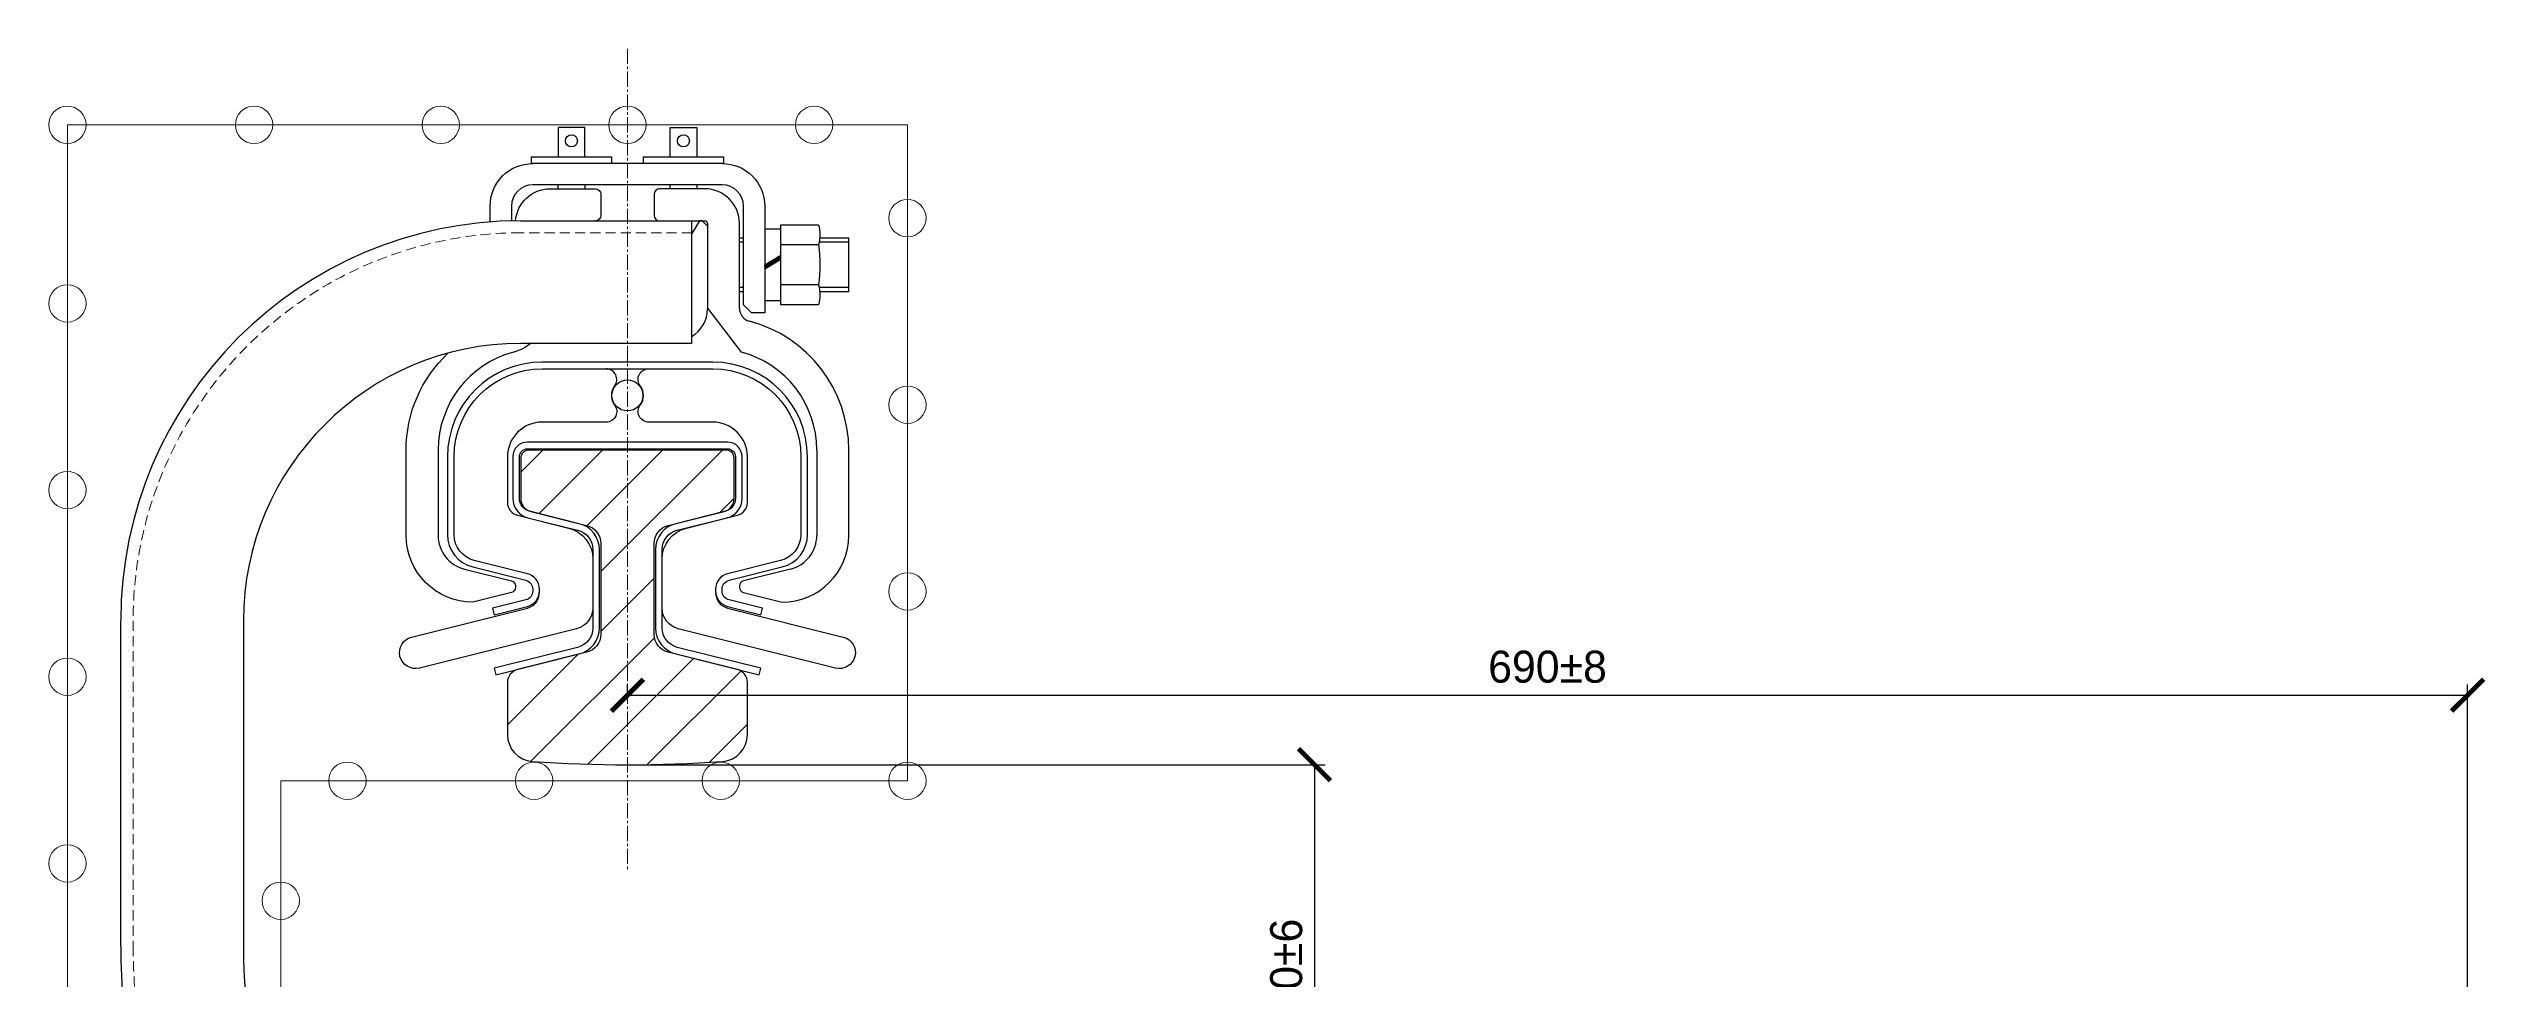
# Model space of a CAD drawing. Header units: millimetres. Extents: x 4132 to 13761, y 958 to 2510.
# Drawn here: x 10945 to 11859, y 1817 to 2166 of the extents above; entities that cross this region are included whole.
import ezdxf

# ---------------------------------------------------------------- set-up
doc = ezdxf.new("R2010")
doc.units = ezdxf.units.MM
doc.header["$LTSCALE"] = 0.3
doc.linetypes.add('CENTER2', pattern=[28.575, 19.05, -3.175, 3.175, -3.175])
doc.linetypes.add('DASHED', pattern=[19.05, 12.7, -6.35])
doc.layers.get('0').update_dxf_attribs({"lineweight": 20})
doc.layers.add('ВСП_Сплошная_толстая', color=90, linetype='Continuous', lineweight=30)
doc.layers.add('ВСП_Сплошная_тонкая', color=7, linetype='Continuous', lineweight=20)
doc.styles.add('mpp', font='mipgost.shx')
doc.dimstyles.new('Аннотативный', dxfattribs={"dimscale": 0, "dimtxt": 2.5, "dimasz": 2.5, "dimexe": 1, "dimexo": 0, "dimgap": 1, "dimtad": 1, "dimdec": 0, "dimtxsty": 'mpp', "dimblk": 'ARCHTICK', "dimcen": 1, "dimadec": 0, "dimazin": 0, "dimtfac": 1, "dimtdec": 0, "dimtmove": 0, "dimatfit": 3, "dimfxl": 1, "dimarcsym": 0})

# ---------------------------------------------------------------- blocks, each defined once
blk = doc.blocks.new('*U113')
blk.add_circle((0, 0), 7)
blk = doc.blocks.new('*U114')
at = {"layer": 'ВСП_Сплошная_тонкая', "color": 0, "linetype": 'ByBlock', "lineweight": -2, "transparency": 16777216}
for p in [(-280, 0), (-210, 0), (-140, 0), (-70, 0), (0, 0)]:
    blk.add_blockref('*U113', p, dxfattribs=at)
blk = doc.blocks.new('*U115')
blk.add_circle((0, 0), 7)
blk = doc.blocks.new('*U116')
at = {"layer": 'ВСП_Сплошная_тонкая', "color": 0, "linetype": 'ByBlock', "lineweight": -2, "transparency": 16777216}
for p in [(0, 0), (70, 0), (140, 0), (210, 0)]:
    blk.add_blockref('*U115', p, dxfattribs=at)
blk = doc.blocks.new('_ArchTick')
at = {"color": 0, "linetype": 'ByBlock', "const_width": 0.15}
blk.add_lwpolyline([(-0.5, -0.5), (0.5, 0.5)], dxfattribs=at)
blk = doc.blocks.new('*D122')
at = {"layer": 'Defpoints', "color": 0, "transparency": 16777216}
for p in [(11161.94, 1897.21), (11419.58, 1737.21), (11799.76, 1737.21)]:
    blk.add_point(p, dxfattribs=at)
at = {"layer": 'ВСП_Сплошная_тонкая', "color": 0, "lineweight": -2, "transparency": 16777216}
for p, q in [((11161.94, 1897.21), (11423.58, 1897.21)), ((11419.58, 1897.21), (11419.58, 1737.21)), ((11799.76, 1737.21), (11415.58, 1737.21))]:
    blk.add_line(p, q, dxfattribs=at)
at = {"layer": 'ВСП_Сплошная_тонкая', "color": 0, "lineweight": -2, "transparency": 16777216, "xscale": 12, "yscale": 12, "zscale": 12}
for p, rotation in [((11419.58, 1897.21), 90), ((11419.58, 1737.21), 270)]:
    blk.add_blockref('_ArchTick', p, dxfattribs=dict(at, rotation=rotation))
at = {"layer": 'ВСП_Сплошная_тонкая', "color": 0, "transparency": 16777216, "insert": (11409.02, 1817.21), "char_height": 12, "attachment_point": 5, "rotation": 90, "style": 'mpp'}
blk.add_mtext('160±6', dxfattribs=at)
blk = doc.blocks.new('*D123')
at = {"layer": 'Defpoints', "color": 0, "transparency": 16777216}
for p in [(11161.94, 1922.44), (11851.94, 1923.31), (11851.94, 1724.21)]:
    blk.add_point(p, dxfattribs=at)
at = {"layer": 'ВСП_Сплошная_тонкая', "color": 0, "lineweight": -2, "transparency": 16777216}
for p, q in [((11161.94, 1922.44), (11161.94, 1927.31)), ((11161.94, 1923.31), (11851.94, 1923.31)), ((11851.94, 1724.21), (11851.94, 1927.31))]:
    blk.add_line(p, q, dxfattribs=at)
at = {"layer": 'ВСП_Сплошная_тонкая', "color": 0, "lineweight": -2, "transparency": 16777216, "xscale": 12, "yscale": 12, "zscale": 12, "rotation": 180}
blk.add_blockref('_ArchTick', (11161.94, 1923.31), dxfattribs=at)
at = {"layer": 'ВСП_Сплошная_тонкая', "color": 0, "lineweight": -2, "transparency": 16777216, "xscale": 12, "yscale": 12, "zscale": 12}
blk.add_blockref('_ArchTick', (11851.94, 1923.31), dxfattribs=at)
at = {"layer": 'ВСП_Сплошная_тонкая', "color": 0, "transparency": 16777216, "insert": (11506.94, 1933.91), "char_height": 12, "attachment_point": 5, "style": 'mpp'}
blk.add_mtext('690±8', dxfattribs=at)

msp = doc.modelspace()

# ---------------------------------------------------------------- hatches: boundary and pattern name
at = {"layer": 'ВСП_Сплошная_толстая', "lineweight": 30}
h = msp.add_hatch(dxfattribs=at)
h.set_pattern_fill('JIS_STN_1E', scale=0.1, angle=88)
h.set_pattern_definition([(133, (48419.32976, -21544.22847), (-0.07313537016, -0.068199836), []), (133, (48419.33222, -21544.15801), (-0.07313537016, -0.068199836), [0.1, -0.05])])
h.paths.add_polyline_path([(11219.4395, 2086.8329), (11219.4395, 2088.3419), (11213.4395, 2084.7106), (11213.4395, 2083.2016)])
at = {"layer": 'ВСП_Сплошная_тонкая', "lineweight": 18, "ltscale": 2}
h = msp.add_hatch(dxfattribs=at)
h.set_pattern_fill('ANSI31', scale=5)
h.paths.add_polyline_path([(11201.9395, 1997.0525), (11201.9395, 2012.2106, 0.41421356), (11198.9395, 2015.2106), (11161.9395, 2015.2106), (11161.9395, 1897.2106, 0.01787427), (11197.6538, 1898.4878, 0.39342646), (11206.9395, 1908.4622), (11206.9395, 1928.0567, 0.34415073), (11203.1522, 1932.9075), (11177.2418, 1939.3851, -0.34415073), (11171.9395, 1946.1761), (11171.9395, 1980.1832, -0.34415073), (11177.2418, 1986.9742), (11198.1522, 1992.2018, 0.34415073)])
h.paths.add_polyline_path([(11161.9395, 2015.2106), (11124.9395, 2015.2106, 0.41421356), (11121.9395, 2012.2106), (11121.9395, 1997.0525, 0.34415073), (11125.7268, 1992.2018), (11146.6372, 1986.9742, -0.34415073), (11151.9395, 1980.1832), (11151.9395, 1946.1761, -0.34415073), (11146.6372, 1939.3851), (11120.7268, 1932.9075, 0.34415073), (11116.9395, 1928.0567), (11116.9395, 1908.4622, 0.39342646), (11126.2252, 1898.4878, 0.01787427), (11161.9395, 1897.2106)])

# ---------------------------------------------------------------- linework, layer by layer
at = {"layer": 'ВСП_Сплошная_толстая', "color": 7, "linetype": 'CENTER2', "lineweight": 20}
msp.add_line((11161.9395, 2165.7518), (11161.9395, 1857.9787), dxfattribs=at)
at = {"layer": 'ВСП_Сплошная_толстая', "color": 7, "lineweight": 30}
for p, q in [((11171.9395, 2111.2106), (11171.9395, 2103.2106)), ((11190.9395, 2113.2106), (11173.9395, 2113.2106)), ((11121.9395, 2101.2106), (11190.9395, 2101.2106)), ((11191.9395, 2100.2106), (11191.9395, 2068.399)), ((11203.9395, 2068.399), (11203.9395, 2100.2106)), ((11213.4395, 2084.7106), (11219.4395, 2088.3419)), ((11213.4395, 2083.2016), (11219.4395, 2086.8329)), ((11191.9395, 2068.399), (11204.6122, 2051.9589)), ((11232.9395, 2015.2106), (11232.9395, 1983.2106)), ((11244.9395, 1983.2106), (11244.9395, 2015.2106)), ((11223.0925, 1970.5988), (11205.4544, 1966.1893)), ((11203.9395, 1964.249), (11203.9395, 1963.7722)), ((11205.4544, 1961.8319), (11219.9395, 1958.2106)), ((10971.9395, 1829.2106), (10971.9395, 1951.2106))]:
    msp.add_line(p, q, dxfattribs=at)
at = {"layer": 'ВСП_Сплошная_толстая', "color": 7, "lineweight": 20}
msp.add_lwpolyline([(11596.9253, 1517.2106), (11596.9253, 1762.2106), (11266.9253, 1762.2106), (11266.9253, 1797.2106), (11031.9253, 1797.2106), (11031.9253, 1891.2106), (11266.9253, 1891.2106), (11266.9253, 2137.2106), (10951.9253, 2137.2106), (10951.9253, 1607.2106), (11286.9253, 1517.2106)], close=True, dxfattribs=at)
at = {"layer": 'ВСП_Сплошная_толстая', "color": 7, "lineweight": 30}
for points in [[(11145.9395, 2125.2106), (11145.9395, 2136.2106), (11135.9395, 2136.2106), (11135.9395, 2125.2106)], [(11177.9395, 2125.2106), (11177.9395, 2136.2106), (11187.9395, 2136.2106), (11187.9395, 2125.2106)], [(11167.9395, 2122.7106), (11167.9395, 2125.2106), (11197.9395, 2125.2106), (11197.9395, 2122.7106), (11125.9395, 2122.7106), (11125.9395, 2125.2106), (11155.9395, 2125.2106), (11155.9395, 2122.7106)], [(11135.9395, 2113.2106), (11135.9395, 2114.7106)], [(11145.9395, 2114.7106), (11145.9395, 2113.2106)], [(11177.9395, 2113.2106), (11177.9395, 2114.7106)], [(11187.9395, 2114.7106), (11187.9395, 2113.2106)], [(11205.4395, 2094.7106), (11203.9395, 2094.7106)], [(11205.4395, 2093.2106), (11203.9395, 2093.2106)], [(11213.4395, 2098.2106), (11219.4395, 2098.2106)], [(11244.9395, 2093.2106), (11233.8242, 2093.2106)], [(11234.0283, 2074.7106), (11244.9395, 2074.7106), (11244.9395, 2094.7106), (11234.0283, 2094.7106)], [(11205.4395, 2076.2106), (11203.9395, 2076.2106)], [(11203.9395, 2074.7106), (11205.4395, 2074.7106)], [(11244.9395, 2076.2106), (11233.8242, 2076.2106)], [(11219.4395, 2071.2106), (11213.4395, 2071.2106)]]:
    msp.add_lwpolyline(points, dxfattribs=at)
for points in [[(11110.4395, 2100.7691), (11110.4395, 2106.7106, -0.41421356), (11126.4395, 2122.7106)], [(11197.4395, 2122.7106, -0.41421356), (11213.4395, 2106.7106), (11213.4395, 2066.7106), (11208.4395, 2066.7106), (11205.4395, 2069.7106), (11205.4395, 2106.7106, 0.41421356), (11197.4395, 2114.7106), (11126.4395, 2114.7106, 0.41421356), (11118.4395, 2106.7106), (11118.4395, 2101.1698)], [(11119.977, 2101.1978, -0.39212235), (11132.9395, 2113.2106), (11149.9395, 2113.2106, -0.41421356), (11151.9395, 2111.2106), (11151.9395, 2103.2106, -0.41421356), (11149.9395, 2101.2106)], [(11185.9395, 2101.2106), (11185.9395, 2055.2106), (11121.9395, 2055.2106, 0.41421356), (11017.9395, 1951.2106), (11017.9395, 1829.2106, 0.35411857), (11179.5255, 1629.6685), (11266.9395, 1613.433, 0.0619844), (11316.9395, 1607.2106), (11372.9395, 1607.2106)], [(11233.5998, 2077.2106, -0.12834551), (11233.5998, 2069.7106), (11219.4395, 2069.7106), (11219.4395, 2099.7106), (11233.5998, 2099.7106, -0.12834551), (11233.5998, 2092.2106), (11219.4395, 2092.2106)], [(11233.5998, 2092.2106, -0.06417276), (11233.5998, 2077.2106), (11219.4395, 2077.2106)], [(11125.6665, 2055.2106, -0.10676807), (11119.2668, 2051.9589, 0.34068754), (11090.9395, 2015.2106), (11090.9395, 1983.2106, 0.34415073), (11100.7865, 1970.5988), (11118.4246, 1966.1893, -0.34415073), (11119.9395, 1964.249), (11119.9395, 1963.7722, -0.34415073), (11118.4246, 1961.8319), (11103.9395, 1958.2106, -0.41421356), (11078.9395, 1983.2106), (11078.9395, 2015.2106, -0.20628019), (11094.5991, 2051.5525)], [(11194.9395, 1962.3953, 0.34415073), (11199.4843, 1956.5744), (11211.9395, 1953.4606), (11212.5458, 1955.886), (11200.0906, 1958.9998, -0.34415073), (11197.4395, 1962.3953), (11197.4395, 1963.026, -0.34415073), (11200.0906, 1966.4215), (11219.9712, 1971.3916, 0.34415073), (11229.4395, 1983.5184), (11229.4395, 2012.7106, 0.41421356), (11193.9395, 2048.2106), (11129.9395, 2048.2106, 0.41421356), (11094.4395, 2012.7106), (11094.4395, 1983.5184, 0.34415073), (11103.9078, 1971.3916), (11123.7884, 1966.4215, -0.34415073), (11126.4395, 1963.026), (11126.4395, 1962.3953, -0.34415073), (11123.7884, 1958.9998), (11111.3332, 1955.886), (11111.9395, 1953.4606), (11124.3947, 1956.5744, 0.34415073), (11128.9395, 1962.3953), (11128.9395, 1963.026, 0.34415073), (11124.3947, 1968.8468), (11104.5141, 1973.817, -0.34415073), (11096.9395, 1983.5184), (11096.9395, 2012.7106, -0.41421356), (11129.9395, 2045.7106)], [(11157.0615, 2032.2106, -0.62901593), (11153.939, 2025.7106), (11129.939, 2025.7106, 0.41421356), (11116.939, 2012.7106), (11116.939, 1995.6145, 0.34415073), (11120.7263, 1990.7638), (11139.8494, 1985.983, -0.34415073), (11148.939, 1974.3413), (11148.939, 1955.9568, -0.34415073), (11142.8793, 1948.1957), (11083.9193, 1933.4557, -1), (11081.0089, 1945.0974), (11124.3942, 1955.9437, 0.34415073), (11128.939, 1961.7646), (11128.939, 1963.026, 0.34415073), (11124.3942, 1968.8468), (11104.5136, 1973.817, -0.34415073), (11096.939, 1983.5184), (11096.939, 2012.7106, -0.41421356), (11129.939, 2045.7106), (11193.9395, 2045.7106, -0.41421356), (11226.9395, 2012.7106), (11226.9395, 1983.5184, -0.34415073), (11219.3649, 1973.817), (11199.4843, 1968.8468, 0.34415073), (11194.9395, 1963.026)], [(11157.0615, 2039.2106, 0.62901593), (11153.939, 2045.7106)], [(11193.939, 2045.7106, -0.41421356), (11226.939, 2012.7106), (11226.939, 1983.5184, -0.34415073), (11219.3644, 1973.817), (11199.4838, 1968.8468, 0.34415073), (11194.939, 1963.026), (11194.939, 1961.7646, 0.34415073), (11199.4838, 1955.9437), (11242.8691, 1945.0974, -1), (11239.9587, 1933.4557), (11180.9987, 1948.1957, -0.34415073), (11174.939, 1955.9568), (11174.939, 1974.3413, -0.34415073), (11184.0286, 1985.983), (11203.1517, 1990.7638, 0.34415073), (11206.939, 1995.6145), (11206.939, 2012.7106, 0.41421356), (11193.939, 2025.7106), (11169.939, 2025.7106, -0.62901593), (11166.8165, 2032.2106)], [(11166.8165, 2039.2106, -0.62901593), (11169.939, 2045.7106)]]:
    msp.add_lwpolyline(points, format="xyb", dxfattribs=at)
at = {"layer": 'ВСП_Сплошная_толстая', "color": 7, "linetype": 'DASHED', "lineweight": 20}
msp.add_lwpolyline([(11186.0863, 2096.7106), (11122.0863, 2096.7106, 0.41421356), (10976.5863, 1951.2106), (10976.5863, 1829.2313, 0.35521645), (11173.0863, 1589.8016), (11267.0863, 1570.8016)], format="xyb", dxfattribs=at)
at = {"layer": 'ВСП_Сплошная_толстая', "color": 7}
for points in [[(11133.9395, 2101.2106), (11134.9395, 2101.2106)], [(11191.9395, 2099.2106), (11189.9395, 2101.2106), (11188.9395, 2101.2106), (11185.9395, 2096.2106), (11185.9395, 2068.2106)]]:
    msp.add_lwpolyline(points, dxfattribs=at)
at = {"layer": 'ВСП_Сплошная_толстая', "color": 7, "lineweight": 30}
for points in [[(11143.8649, 1938.817, 0.34415073), (11151.4395, 1948.5184), (11151.4395, 1977.9029, 0.34415073), (11143.8649, 1987.6043), (11125.2268, 1992.2638, -0.34415073), (11121.4395, 1997.1145), (11121.4395, 2012.7106, -0.41421356), (11124.4395, 2015.7106), (11199.4395, 2015.7106, -0.41421356), (11202.4395, 2012.7106), (11202.4395, 1997.1145, -0.34415073), (11198.6522, 1992.2638), (11180.0141, 1987.6043, 0.34415073), (11172.4395, 1977.9029), (11172.4395, 1948.5184, 0.34415073), (11180.0141, 1938.817), (11211.3332, 1930.9872), (11211.9395, 1933.4126), (11180.6205, 1941.2423, -0.34415073), (11174.9395, 1948.5184), (11174.9395, 1977.9029, -0.34415073), (11180.6205, 1985.1789), (11199.2585, 1989.8384, 0.34415073), (11204.9395, 1997.1145), (11204.9395, 2012.7106, 0.41421356), (11199.4395, 2018.2106), (11124.4395, 2018.2106, 0.41421356), (11118.9395, 2012.7106), (11118.9395, 1997.1145, 0.34415073), (11124.6205, 1989.8384), (11143.2585, 1985.1789, -0.34415073), (11148.9395, 1977.9029), (11148.9395, 1948.5184, -0.34415073), (11143.2585, 1941.2423), (11111.9395, 1933.4126), (11112.5458, 1930.9872)], [(11125.7268, 1992.2018), (11146.6372, 1986.9742, -0.34415073), (11151.9395, 1980.1832), (11151.9395, 1946.1761, -0.34415073), (11146.6372, 1939.3851), (11120.7268, 1932.9075, 0.34415073), (11116.9395, 1928.0567), (11116.9395, 1908.4622, 0.39342646), (11126.2252, 1898.4878, 0.03575996), (11197.6538, 1898.4878, 0.39342646), (11206.9395, 1908.4622), (11206.9395, 1928.0567, 0.34415073), (11203.1522, 1932.9075), (11177.2418, 1939.3851, -0.34415073), (11171.9395, 1946.1761), (11171.9395, 1980.1832, -0.34415073), (11177.2418, 1986.9742), (11198.1522, 1992.2018, 0.34415073), (11201.9395, 1997.0525), (11201.9395, 2012.2106, 0.41421356), (11198.9395, 2015.2106), (11161.9395, 2015.2106), (11124.9395, 2015.2106, 0.41421356), (11121.9395, 2012.2106), (11121.9395, 1997.0525, 0.34415073)]]:
    msp.add_lwpolyline(points, format="xyb", close=True, dxfattribs=at)
for centre, radius in [((11140.9395, 2131.2106), 2.25), ((11182.9395, 2131.2106), 2.25), ((11161.939, 2035.7106), 5.8)]:
    msp.add_circle(centre, radius, dxfattribs=at)
at = {"layer": 'ВСП_Сплошная_толстая', "color": 7, "lineweight": 20}
for centre in [(11266.9253, 2102.2106), (10951.9253, 2070.2106), (11266.9253, 2032.2106), (10951.9253, 2000.2106), (11266.9253, 1962.2106), (10951.9253, 1930.2106), (10951.9253, 1860.2106), (11031.9253, 1846.2106)]:
    msp.add_circle(centre, 7, dxfattribs=at)
at = {"layer": 'ВСП_Сплошная_толстая', "color": 7, "lineweight": 30}
for centre, radius, start, end in [((11173.9395, 2111.2106), 2, 90, 180), ((11190.9395, 2100.2106), 13, 0, 90), ((11173.9395, 2103.2106), 2, 180, 270), ((11121.9395, 1951.2106), 150, 90, 180), ((11190.9395, 2100.2106), 1, 0, 90), ((11208.9395, 2068.399), 5, 180, 255.2533471), ((11194.9395, 2015.2106), 50, 0, 75.2533471), ((11194.9395, 2015.2106), 38, 0, 75.2533471), ((11161.939, 2035.7106), 6, 143.1301024, 216.8698976), ((11161.939, 2035.7106), 6, 323.1301024, 36.8698976), ((11219.9395, 1983.2106), 25, 270, 0), ((11219.9395, 1983.2106), 13, 284.0362435, 0), ((11205.9395, 1964.249), 2, 104.0362435, 180), ((11205.9395, 1963.7722), 2, 180, 255.9637565), ((11221.9395, 1829.2106), 250, 180, 258)]:
    msp.add_arc(centre, radius, start, end, dxfattribs=at)
at = {"layer": 'ВСП_Сплошная_толстая', "color": 7}
msp.add_arc((11179.9395, 2068.2106), 12, 300, 0, dxfattribs=at)

# ---------------------------------------------------------------- block references
at = {"layer": 'ВСП_Сплошная_тонкая', "color": 7, "lineweight": 20, "xscale": -1}
for name, p in [('*U114', (10951.9253, 2137.2106)), ('*U116', (11266.9253, 1891.2106))]:
    msp.add_blockref(name, p, dxfattribs=at)

# ---------------------------------------------------------------- dimensions: what is measured, and where the dimension line sits
at = {"layer": 'ВСП_Сплошная_тонкая', "color": 7}
dim = msp.add_linear_dim(base=(11851.9395, 1923.3094), p1=(11161.9395, 1922.441), p2=(11851.9395, 1724.2106), dimstyle='Аннотативный', override={"dimtxt": 3, "dimasz": 3, "dimgap": 1, "dimtol": 1, "dimlim": 0, "dimtp": 8, "dimtm": 8}, dxfattribs=at)
dim.commit()
dim.dimension.update_dxf_attribs({"geometry": '*D123', "text_midpoint": (11506.9395, 1933.9067)})
dim = msp.add_linear_dim(base=(11419.5757, 1737.2106), p1=(11161.9395, 1897.2106), p2=(11799.7636, 1737.2106), angle=90, dimstyle='Аннотативный', override={"dimtxt": 3, "dimasz": 3, "dimgap": 1, "dimtol": 1, "dimlim": 0, "dimtp": 6, "dimtm": 6}, dxfattribs=at)
dim.commit()
dim.dimension.update_dxf_attribs({"geometry": '*D122', "text_midpoint": (11409.024, 1817.2106)})

doc.saveas('drawing.dxf')
